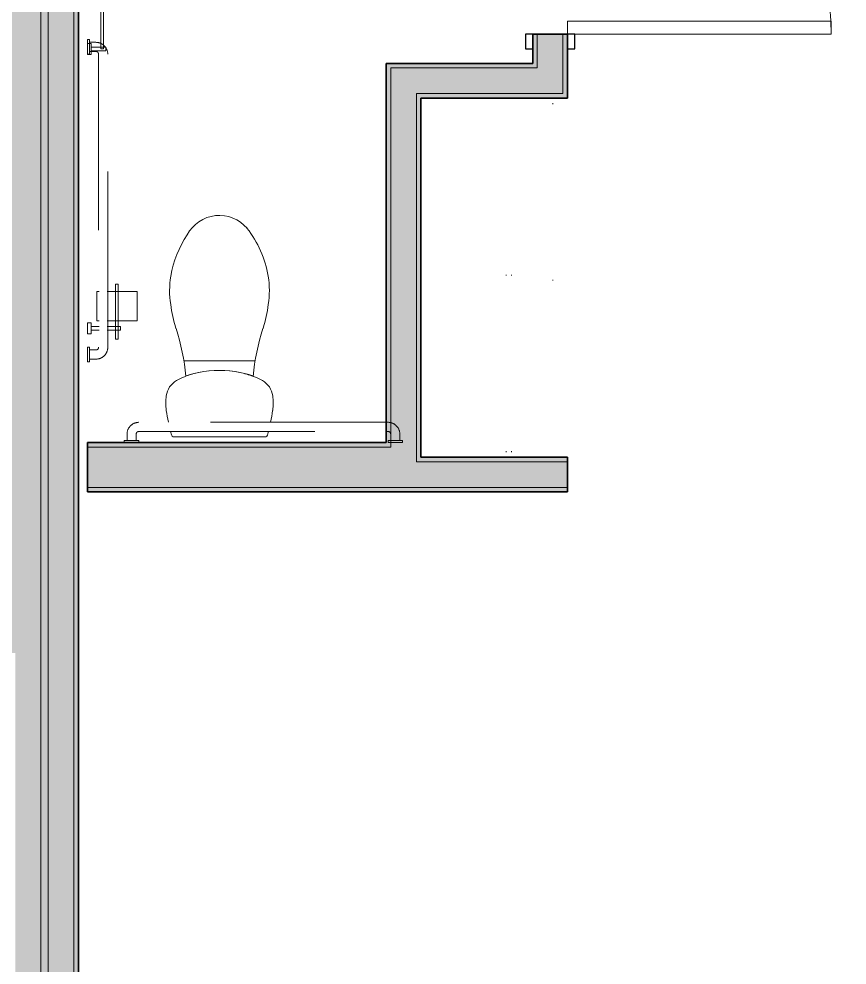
# Model space of a CAD drawing. Header units: inches. Extents: x 6 to 8416, y -388 to 6104.
# Drawn here: x 6130.8 to 6243.8, y 1300.1 to 1429.3 of the extents above; entities that cross this region are included whole.
import ezdxf

# ---------------------------------------------------------------- set-up
doc = ezdxf.new("R2010")
doc.units = ezdxf.units.IN
doc.header["$MEASUREMENT"] = 0
doc.linetypes.add('Dash 1_16_', pattern=[48, 24, -24])
doc.linetypes.add('Dot 1_16_', pattern=[24, 0, -24])
for name, color, linetype, lineweight in [('A-DOOR', 31, 'Continuous', 18), ('A-DOOR-FRAM', 31, 'Continuous', 25), ('A-GENM', 13, 'Continuous', 18), ('A-ROOM', 32, 'Continuous', 13), ('A-WALL', 113, 'Continuous', 25), ('A-WALL-PATT', 111, 'Continuous', 35), ('I-WALL', 2, 'Continuous', 25), ('P-SANR-FIXT', 6, 'Continuous', 18), ('Q-CASE', 31, 'Continuous', 18), ('Q-SPCQ', 91, 'Continuous', 18)]:
    doc.layers.add(name, color=color, linetype=linetype, lineweight=lineweight)

# ---------------------------------------------------------------- blocks, each defined once
blk = doc.blocks.new('CW Closet Shelf-AM - CW Closet Shelf-AM-6060975-LEVEL 3 - PLAN Copy 1 Copy 1')
at = {"layer": 'Q-CASE', "linetype": 'Dot 1_16_', "lineweight": 9}
for p, q in [((25.24, 42), (-23.76, 42)), ((-23.76, 42), (-23.76, 24)), ((25.24, 24), (25.24, 42)), ((-23.76, 36.37), (25.24, 36.37)), ((-23.76, 35.62), (25.24, 35.62)), ((-23.76, 24), (25.24, 24))]:
    blk.add_line(p, q, dxfattribs=at)
blk = doc.blocks.new('Unit-Single-Flush-ICC ADA-AM - 36_ x 84_-NR _U-BA _ BATH_-V1169-LEVEL 3 - PLAN Copy 1 Copy 1')
at = {"layer": 'A-DOOR'}
for p, q in [((16.25, 38.38), (18, 38.38)), ((16.25, 2.37), (16.25, 38.38)), ((18, 2.37), (18, 38.38)), ((16.25, 2.37), (18, 2.37))]:
    blk.add_line(p, q, dxfattribs=at)
at = {"layer": 'A-DOOR', "lineweight": 9}
blk.add_arc((18, 2.37), 36, 90, 180, dxfattribs=at)
at = {"layer": 'A-DOOR-FRAM'}
for p, q in [((-18, 3.37), (-20, 3.37)), ((-20, 3.37), (-20, 2.37)), ((-18, 2.37), (-18, 3.37)), ((20, 3.37), (18, 3.37)), ((18, 3.37), (18, 2.37)), ((20, 2.37), (20, 3.37)), ((-20, 2.37), (-18, 2.37)), ((18, 2.37), (20, 2.37)), ((-18, -2.38), (-20, -2.38)), ((-20, -2.38), (-20, -3.38)), ((-18, -3.38), (-18, -2.38)), ((20, -2.38), (18, -2.38)), ((18, -2.38), (18, -3.38)), ((20, -3.38), (20, -2.38)), ((-20, -3.38), (-18, -3.38)), ((18, -3.38), (20, -3.38))]:
    blk.add_line(p, q, dxfattribs=at)
at = {"layer": 'A-DOOR-FRAM', "lineweight": 18}
for p, q in [((-18, 3.37), (-20, 3.37)), ((-20, 3.37), (-20, 2.37)), ((-18, 3.37), (-18, 2.37)), ((20, 3.37), (18, 3.37)), ((18, 3.37), (18, 2.37)), ((20, 3.37), (20, 2.37)), ((-20, 2.37), (-18, 2.37)), ((18, 2.37), (20, 2.37)), ((-20, -3.38), (-20, -2.38)), ((-18, -2.38), (-20, -2.38)), ((-18, -3.38), (-18, -2.38)), ((18, -3.38), (18, -2.38)), ((20, -2.38), (18, -2.38)), ((20, -3.38), (20, -2.38)), ((-20, -3.38), (-18, -3.38)), ((18, -3.38), (20, -3.38))]:
    blk.add_line(p, q, dxfattribs=at)
blk = doc.blocks.new('SE BA Toilet Paper Holder-AM - 6_ W x 4 1_2_ D_ 19_ AFF-V1243-LEVEL 3 - PLAN Copy 1 Copy 1')
at = {"layer": 'Q-SPCQ'}
for p, q in [((-1, 6.75), (-5, 6.75)), ((-5, 6.75), (-5, 2.68)), ((-5, 6.75), (-5, 4.71)), ((-1, 4.71), (-1, 6.75)), ((-1, 2.68), (-1, 6.75)), ((-5, 4.19), (-6, 4.19)), ((-6, 4.19), (-6, 4)), ((-6, 4.16), (-6, 4)), ((-6, 4), (-6, 3.84)), ((-6, 4), (-6, 3.81)), ((-5, 4.15), (-5, 4.59)), ((-5, 3.41), (-5, 4.59)), ((-1, 4.19), (-5, 4.19)), ((-5, 4), (-5, 4.15)), ((-5, 3.85), (-5, 4)), ((-1, 4.59), (-1, 3.41)), ((-1, 4.59), (-1, 4.15)), ((0.25, 4.19), (-1, 4.19)), ((-1, 4.15), (-1, 4)), ((-1, 4), (-1, 3.85)), ((-0.25, 4.5), (-0.25, 2.69)), ((-0.25, 4.5), (0, 4.5)), ((-0.22, 4.5), (0, 4.5)), ((0, 4.5), (0.22, 4.5)), ((0, 4.5), (0.25, 4.5)), ((0.25, 2.69), (0.25, 4.5)), ((1.5, 4.19), (0.25, 4.19)), ((1.5, 4), (1.5, 4.19)), ((1.5, 3.81), (1.5, 4)), ((-6, 3.81), (-5, 3.81)), ((-5, 3.41), (-5, 3.85)), ((-5, 3.81), (-1, 3.81)), ((-5, 3.29), (-5, 2.68)), ((-1, 3.85), (-1, 3.41)), ((-1, 3.81), (0.25, 3.81)), ((-1, 2.68), (-1, 3.29)), ((0.25, 3.81), (1.5, 3.81)), ((-5, 1.57), (-5, 1.25)), ((-5, 1.57), (-5, 1.25)), ((-1, 1.25), (-1, 1.56)), ((-1, 1.25), (-1, 1.56)), ((-0.25, 1.57), (-0.25, 0.5)), ((0.25, 0.5), (0.25, 1.57)), ((-5, 1.25), (-1, 1.25)), ((-0.75, 0.5), (-0.75, 0)), ((0, 0.5), (-0.75, 0.5)), ((0, 0.5), (-0.25, 0.5)), ((0, 0.5), (-0.24, 0.5)), ((0, 0.5), (-0.22, 0.5)), ((0.22, 0.5), (0, 0.5)), ((0.25, 0.5), (0, 0.5)), ((0.24, 0.5), (0, 0.5)), ((0.75, 0.5), (0, 0.5)), ((0.75, 0), (0.75, 0.5)), ((0, 0), (-0.75, 0)), ((0.75, 0), (0, 0))]:
    blk.add_line(p, q, dxfattribs=at)
blk = doc.blocks.new('SE BA Towel Bar-AM - 2_-0_ W x 2 1_2_ D_ 48_ AFF-V1264-LEVEL 3 - PLAN Copy 1 Copy 1')
at = {"layer": 'Q-SPCQ'}
for p, q in [((-12.75, 0), (-12, 0)), ((-12, 0), (-11.25, 0)), ((11.25, 0), (12, 0)), ((12, 0), (12.75, 0)), ((-12.75, 0), (-12.75, -0.5)), ((-12.75, -0.5), (-12.24, -0.5)), ((-12.25, -0.5), (-12.25, -2.5)), ((-12.25, -0.5), (-12.22, -0.5)), ((-12.24, -0.5), (-12, -0.5)), ((-12.24, -0.5), (-12, -0.5)), ((-12.22, -0.5), (-12, -0.5)), ((-12.22, -0.5), (-12, -0.5)), ((-12, -0.5), (-11.78, -0.5)), ((-12, -0.5), (-11.78, -0.5)), ((-12, -0.5), (-11.76, -0.5)), ((-12, -0.5), (-11.76, -0.5)), ((-11.78, -0.5), (-11.75, -0.5)), ((-11.76, -0.5), (-11.25, -0.5)), ((-11.75, -1.87), (-11.75, -0.5)), ((-11.25, -0.5), (-11.25, 0)), ((11.25, 0), (11.25, -0.5)), ((11.25, -0.5), (11.76, -0.5)), ((11.75, -0.5), (11.75, -1.87)), ((11.75, -0.5), (11.78, -0.5)), ((11.76, -0.5), (12, -0.5)), ((11.76, -0.5), (12, -0.5)), ((11.78, -0.5), (12, -0.5)), ((11.78, -0.5), (12, -0.5)), ((12, -0.5), (12.22, -0.5)), ((12, -0.5), (12.22, -0.5)), ((12, -0.5), (12.24, -0.5)), ((12, -0.5), (12.24, -0.5)), ((12.22, -0.5), (12.25, -0.5)), ((12.24, -0.5), (12.75, -0.5)), ((12.25, -2.5), (12.25, -0.5)), ((12.75, -0.5), (12.75, 0)), ((-12.22, -2.5), (-12.25, -2.5)), ((-12, -2.5), (-12.22, -2.5)), ((-12, -2.5), (-12.22, -2.5)), ((-12, -1.81), (-12, -1.82)), ((-12, -1.81), (-12, -1.82)), ((-12, -1.82), (-12, -2.05)), ((-12, -1.82), (-12, -1.84)), ((-12, -1.84), (-12, -1.87)), ((-12, -1.87), (-12, -1.91)), ((-12, -1.91), (-12, -1.95)), ((-12, -1.95), (-12, -2)), ((-12, -2), (-12, -2.05)), ((-12, -2.05), (-12, -2.09)), ((-12, -2.05), (-12, -2.09)), ((-12, -2.09), (-12, -2.13)), ((-12, -2.09), (-12, -2.13)), ((-12, -2.13), (-12, -2.19)), ((-12, -2.13), (-12, -2.16)), ((-12, -2.16), (-12, -2.18)), ((-12, -2.18), (-12, -2.19)), ((-12, -2.19), (-11.82, -2.19)), ((-11.78, -2.5), (-12, -2.5)), ((-11.78, -2.5), (-12, -2.5)), ((-11.82, -2.19), (11.78, -2.19)), ((11.78, -1.81), (-11.78, -1.81)), ((-11.75, -2.5), (-11.78, -2.5)), ((-11.75, -2.5), (-11.75, -2.13)), ((11.75, -2.13), (11.75, -2.5)), ((11.78, -2.5), (11.75, -2.5)), ((11.78, -2.19), (11.97, -2.19)), ((12, -2.5), (11.78, -2.5)), ((12, -2.5), (11.78, -2.5)), ((12, -1.82), (12, -1.81)), ((12, -2.05), (12, -1.81)), ((12, -1.84), (12, -1.82)), ((12, -1.87), (12, -1.84)), ((12, -1.91), (12, -1.87)), ((12, -1.95), (12, -1.91)), ((12, -2), (12, -1.95)), ((12, -2.05), (12, -2)), ((12, -2.09), (12, -2.05)), ((12, -2.09), (12, -2.05)), ((12, -2.13), (12, -2.09)), ((12, -2.13), (12, -2.09)), ((12, -2.16), (12, -2.13)), ((12, -2.19), (12, -2.13)), ((12, -2.18), (12, -2.16)), ((12, -2.19), (12, -2.18)), ((12.22, -2.5), (12, -2.5)), ((12.22, -2.5), (12, -2.5)), ((12.25, -2.5), (12.22, -2.5))]:
    blk.add_line(p, q, dxfattribs=at)
blk = doc.blocks.new('z Nested-Toilet-2 Piece - z Nested-Toilet-2 Piece-2223281-LEVEL 3 - PLAN Copy 1 Copy 1')
at = {"layer": 'P-SANR-FIXT'}
for p, q in [((6.14, -0.75), (-6.14, -0.75)), ((-4.87, -11.13), (4.87, -11.13))]:
    blk.add_line(p, q, dxfattribs=at)
for centre, radius, start, end in [((15.6, -7.57), 23.08, 163.9635, 164.9127), ((-6.14, -1.19), 0.441, 90, 180), ((6.14, -1.19), 0.441, 360, 90), ((-15.6, -7.57), 23.08, 15.0873, 16.0365), ((15.6, -7.57), 23.08, 168, 172.0365), ((-15.6, -7.57), 23.08, 7.9635, 12), ((-0.11, -5.37), 7.22, 172.0365, 187.9635), ((0.11, -5.37), 7.22, 352.0365, 7.9635), ((-4.44, -5.98), 2.85, 187.9635, 240.0365), ((4.44, -5.98), 2.85, 299.9635, 352.0365), ((-35.24, -6.16), 30.78, 342.2016, 354.6693), ((-1.01, -0.03), 9.71, 240.0365, 259.1622), ((-0.94, -0.04), 9.69, 247.7869, 259.0027), ((1.01, -0.03), 9.71, 280.8378, 299.9635), ((0, 4.97), 14.81, 258.9622, 281.0378), ((0.02, 4.97), 14.8, 259.0667, 281.0038), ((1.01, -0.02), 9.71, 280.8895, 291.6938), ((35.24, -6.16), 30.78, 185.3777, 197.7984), ((10.95, -20.98), 17.74, 162.238, 173.0503), ((-10.95, -20.98), 17.74, 6.9497, 17.762), ((5.19, -20.74), 12, 170.8586, 189.4113), ((-5.19, -20.74), 12, 350.5887, 9.1414), ((7.72, -20.26), 14.57, 189.657, 218.0441), ((-7.72, -20.26), 14.57, 326.2448, 350.343), ((0.02, -26.07), 4.93, 219.9367, 332.4276)]:
    blk.add_arc(centre, radius, start, end, dxfattribs=at)
blk = doc.blocks.new('z Nested-Toilet Grab Bars - z Nested-Toilet Grab Bars-V1247-LEVEL 3 - PLAN Copy 1 Copy 1')
at = {"layer": 'A-GENM', "linetype": 'Dash 1_16_', "lineweight": 9}
for p, q in [((-41.38, 0), (-43, 0)), ((-41.38, 0), (-43, 0)), ((-41.1, 0), (-41.37, 0)), ((-41.1, 0), (-41.37, 0)), ((-41, 0), (-41.1, 0)), ((-41, 0), (-41.1, 0)), ((-5, 0), (-7, 0)), ((-5, 0), (-7, 0)), ((-43, 0), (-43, -0.25)), ((-43, -0.25), (-41.39, -0.25)), ((-43, -0.25), (-41.39, -0.25)), ((-42.62, -0.25), (-42.62, -1.13)), ((-41.37, -0.25), (-42.62, -0.25)), ((-41.37, -0.25), (-42.62, -0.25)), ((-41.37, -1.13), (-41.37, -0.25)), ((-41.37, -0.25), (-41, -0.25)), ((-41.37, -0.25), (-41, -0.25)), ((-41.37, -1.13), (-41.37, -1.13)), ((-41.37, -1.14), (-41.37, -1.13)), ((-41, -0.25), (-41, 0)), ((-7, 0), (-7, -0.25)), ((-7, -0.25), (-5, -0.25)), ((-7, -0.25), (-5, -0.25)), ((-6.63, -0.25), (-6.63, -1.13)), ((-5.38, -0.25), (-6.63, -0.25)), ((-5.38, -0.25), (-6.63, -0.25)), ((-5.38, -1.13), (-5.38, -0.25)), ((-5, -0.25), (-5, 0)), ((-40.77, -1.5), (-41, -1.5)), ((-7, -1.5), (-40.77, -1.5)), ((-41, -2.75), (-40.79, -2.75)), ((-40.75, -2.75), (-7, -2.75)), ((-0.25, -11.38), (-1.13, -11.38)), ((0, -11), (-0.25, -11)), ((-0.25, -11), (-0.25, -13)), ((-0.25, -11), (-0.25, -13)), ((-0.25, -12.63), (-0.25, -11.38)), ((-0.25, -12.63), (-0.25, -11.38)), ((0, -13), (0, -11)), ((0, -13), (0, -11)), ((-1.13, -12.63), (-0.25, -12.63)), ((-2.75, -13), (-2.75, -53)), ((-1.5, -53), (-1.5, -13)), ((-0.25, -13), (0, -13)), ((-2.5, -53.86), (-2.47, -53.92)), ((-2.47, -53.92), (-2.43, -53.97)), ((-2.21, -54.21), (-2.16, -54.25)), ((-0.25, -53.38), (-1.13, -53.38)), ((0, -53), (-0.25, -53)), ((-0.25, -53), (-0.25, -55)), ((-0.25, -53), (-0.25, -55)), ((-0.25, -54.63), (-0.25, -53.38)), ((-0.25, -54.63), (-0.25, -53.38)), ((0, -55), (0, -53)), ((0, -55), (0, -53)), ((-2.16, -54.25), (-2.11, -54.29)), ((-2.11, -54.29), (-2.06, -54.33)), ((-2.06, -54.33), (-2, -54.37)), ((-2, -54.37), (-1.95, -54.4)), ((-1.95, -54.4), (-1.89, -54.43)), ((-1.89, -54.43), (-1.83, -54.46)), ((-1.13, -54.63), (-0.25, -54.63)), ((-0.25, -55), (0, -55))]:
    blk.add_line(p, q, dxfattribs=at)
at = {"layer": 'A-GENM', "linetype": 'Dash 1_16_', "lineweight": 9, "flags": 128}
for points in [[(-42.62, -1.13), (-42.62, -1.19), (-42.62, -1.25), (-42.61, -1.32), (-42.6, -1.38), (-42.59, -1.45), (-42.58, -1.51), (-42.56, -1.57), (-42.54, -1.64), (-42.52, -1.7), (-42.5, -1.76), (-42.47, -1.82), (-42.44, -1.88), (-42.41, -1.93), (-42.38, -1.99), (-42.34, -2.04), (-42.3, -2.1), (-42.26, -2.15), (-42.22, -2.2), (-42.18, -2.24), (-42.13, -2.29), (-42.08, -2.34), (-42.04, -2.38), (-41.98, -2.42), (-41.93, -2.46), (-41.88, -2.49), (-41.82, -2.53), (-41.77, -2.56), (-41.71, -2.59), (-41.65, -2.61), (-41.59, -2.64), (-41.53, -2.66), (-41.47, -2.68), (-41.4, -2.7), (-41.34, -2.71), (-41.28, -2.73), (-41.21, -2.74), (-41.15, -2.74), (-41.08, -2.75), (-41.02, -2.75), (-41, -2.75)], [(-41, -1.5), (-41.01, -1.5), (-41.03, -1.5), (-41.04, -1.5), (-41.06, -1.5), (-41.07, -1.49), (-41.09, -1.49), (-41.1, -1.49), (-41.12, -1.48), (-41.13, -1.48), (-41.15, -1.47), (-41.16, -1.46), (-41.17, -1.46), (-41.19, -1.45), (-41.2, -1.44), (-41.21, -1.43), (-41.22, -1.43), (-41.24, -1.42), (-41.25, -1.41), (-41.26, -1.4), (-41.27, -1.39), (-41.28, -1.38), (-41.29, -1.36), (-41.3, -1.35), (-41.31, -1.34), (-41.32, -1.33), (-41.32, -1.31), (-41.33, -1.3), (-41.34, -1.29), (-41.34, -1.27), (-41.35, -1.26), (-41.35, -1.25), (-41.36, -1.23), (-41.36, -1.22), (-41.37, -1.2), (-41.37, -1.19), (-41.37, -1.17), (-41.37, -1.16), (-41.37, -1.14)], [(-6.63, -1.13), (-6.63, -1.14), (-6.63, -1.15), (-6.63, -1.17), (-6.63, -1.18), (-6.63, -1.2), (-6.64, -1.21), (-6.64, -1.23), (-6.64, -1.24), (-6.65, -1.26), (-6.65, -1.27), (-6.66, -1.28), (-6.67, -1.3), (-6.67, -1.31), (-6.68, -1.32), (-6.69, -1.34), (-6.7, -1.35), (-6.71, -1.36), (-6.72, -1.37), (-6.73, -1.38), (-6.74, -1.39), (-6.75, -1.4), (-6.76, -1.41), (-6.77, -1.42), (-6.78, -1.43), (-6.8, -1.44), (-6.81, -1.45), (-6.82, -1.46), (-6.84, -1.46), (-6.85, -1.47), (-6.86, -1.47), (-6.88, -1.48), (-6.89, -1.48), (-6.91, -1.49), (-6.92, -1.49), (-6.94, -1.49), (-6.95, -1.5), (-6.97, -1.5), (-6.98, -1.5), (-7, -1.5), (-7, -1.5)], [(-7, -2.75), (-6.94, -2.75), (-6.87, -2.74), (-6.81, -2.74), (-6.74, -2.73), (-6.68, -2.72), (-6.61, -2.7), (-6.55, -2.69), (-6.49, -2.67), (-6.43, -2.65), (-6.37, -2.62), (-6.31, -2.6), (-6.25, -2.57), (-6.19, -2.54), (-6.14, -2.5), (-6.08, -2.47), (-6.03, -2.43), (-5.98, -2.39), (-5.93, -2.35), (-5.88, -2.3), (-5.83, -2.26), (-5.79, -2.21), (-5.75, -2.16), (-5.71, -2.11), (-5.67, -2.06), (-5.63, -2), (-5.6, -1.95), (-5.57, -1.89), (-5.54, -1.83), (-5.51, -1.77), (-5.49, -1.71), (-5.46, -1.65), (-5.44, -1.59), (-5.43, -1.53), (-5.41, -1.47), (-5.4, -1.4), (-5.39, -1.34), (-5.38, -1.27), (-5.38, -1.21), (-5.38, -1.14), (-5.38, -1.13)], [(-1.13, -11.38), (-1.19, -11.38), (-1.25, -11.38), (-1.32, -11.39), (-1.38, -11.4), (-1.45, -11.41), (-1.51, -11.42), (-1.57, -11.44), (-1.64, -11.46), (-1.7, -11.48), (-1.76, -11.5), (-1.82, -11.53), (-1.88, -11.56), (-1.93, -11.59), (-1.99, -11.62), (-2.04, -11.66), (-2.1, -11.7), (-2.15, -11.74), (-2.2, -11.78), (-2.24, -11.82), (-2.29, -11.87), (-2.34, -11.92), (-2.38, -11.96), (-2.42, -12.02), (-2.46, -12.07), (-2.49, -12.12), (-2.53, -12.18), (-2.56, -12.23), (-2.59, -12.29), (-2.61, -12.35), (-2.64, -12.41), (-2.66, -12.47), (-2.68, -12.53), (-2.7, -12.6), (-2.71, -12.66), (-2.73, -12.72), (-2.74, -12.79), (-2.74, -12.85), (-2.75, -12.92), (-2.75, -12.98), (-2.75, -13)], [(-1.5, -13), (-1.5, -12.99), (-1.5, -12.97), (-1.5, -12.96), (-1.5, -12.94), (-1.49, -12.93), (-1.49, -12.91), (-1.49, -12.9), (-1.48, -12.88), (-1.48, -12.87), (-1.47, -12.85), (-1.46, -12.84), (-1.46, -12.83), (-1.45, -12.81), (-1.44, -12.8), (-1.43, -12.79), (-1.43, -12.78), (-1.42, -12.76), (-1.41, -12.75), (-1.4, -12.74), (-1.39, -12.73), (-1.38, -12.72), (-1.36, -12.71), (-1.35, -12.7), (-1.34, -12.69), (-1.33, -12.68), (-1.31, -12.68), (-1.3, -12.67), (-1.29, -12.66), (-1.27, -12.66), (-1.26, -12.65), (-1.25, -12.65), (-1.23, -12.64), (-1.22, -12.64), (-1.2, -12.63), (-1.19, -12.63), (-1.17, -12.63), (-1.16, -12.63), (-1.14, -12.63), (-1.13, -12.63), (-1.13, -12.63)], [(-2.75, -53), (-2.75, -53.06), (-2.74, -53.13), (-2.74, -53.19), (-2.73, -53.26), (-2.72, -53.32), (-2.7, -53.39), (-2.69, -53.45), (-2.67, -53.51), (-2.65, -53.57), (-2.62, -53.63), (-2.6, -53.69), (-2.57, -53.75), (-2.54, -53.81), (-2.5, -53.86)], [(-2.43, -53.97), (-2.39, -54.02), (-2.35, -54.07), (-2.3, -54.12), (-2.26, -54.17), (-2.21, -54.21)], [(-1.13, -53.38), (-1.14, -53.37), (-1.15, -53.37), (-1.17, -53.37), (-1.18, -53.37), (-1.2, -53.37), (-1.21, -53.36), (-1.23, -53.36), (-1.24, -53.36), (-1.26, -53.35), (-1.27, -53.35), (-1.28, -53.34), (-1.3, -53.33), (-1.31, -53.33), (-1.32, -53.32), (-1.34, -53.31), (-1.35, -53.3), (-1.36, -53.29), (-1.37, -53.28), (-1.38, -53.27), (-1.39, -53.26), (-1.4, -53.25), (-1.41, -53.24), (-1.42, -53.23), (-1.43, -53.22), (-1.44, -53.2), (-1.45, -53.19), (-1.46, -53.18), (-1.46, -53.16), (-1.47, -53.15), (-1.47, -53.14), (-1.48, -53.12), (-1.48, -53.11), (-1.49, -53.09), (-1.49, -53.08), (-1.49, -53.06), (-1.5, -53.05), (-1.5, -53.03), (-1.5, -53.02), (-1.5, -53), (-1.5, -53)], [(-1.83, -54.46), (-1.77, -54.49), (-1.71, -54.51), (-1.65, -54.54), (-1.59, -54.56), (-1.53, -54.57), (-1.47, -54.59), (-1.4, -54.6), (-1.34, -54.61), (-1.27, -54.62), (-1.21, -54.62), (-1.14, -54.63), (-1.13, -54.63)]]:
    blk.add_lwpolyline(points, dxfattribs=at)
blk = doc.blocks.new('SE BA Towel Bar-AM - 2_-0_ W x 2 1_2_ D_ 72_ AFF-V1269-LEVEL 3 - PLAN Copy 1 Copy 1')
at = {"layer": 'Q-SPCQ'}
for p, q in [((-12.75, 0), (-12, 0)), ((-12, 0), (-11.25, 0)), ((11.25, 0), (12, 0)), ((12, 0), (12.75, 0)), ((-12.75, 0), (-12.75, -0.5)), ((-12.75, -0.5), (-12, -0.5)), ((-12.25, -0.5), (-12.25, -2.5)), ((-12.25, -0.5), (-12, -0.5)), ((-12.24, -0.5), (-12, -0.5)), ((-12.22, -0.5), (-12, -0.5)), ((-12, -0.5), (-11.78, -0.5)), ((-12, -0.5), (-11.75, -0.5)), ((-12, -0.5), (-11.76, -0.5)), ((-12, -0.5), (-11.25, -0.5)), ((-11.75, -2.5), (-11.75, -0.5)), ((-11.25, -0.5), (-11.25, 0)), ((11.25, 0), (11.25, -0.5)), ((11.25, -0.5), (12, -0.5)), ((11.75, -0.5), (11.75, -2.5)), ((11.75, -0.5), (12, -0.5)), ((11.76, -0.5), (12, -0.5)), ((11.78, -0.5), (12, -0.5)), ((12, -0.5), (12.22, -0.5)), ((12, -0.5), (12.25, -0.5)), ((12, -0.5), (12.24, -0.5)), ((12, -0.5), (12.75, -0.5)), ((12.25, -2.5), (12.25, -0.5)), ((12.75, -0.5), (12.75, 0)), ((-12, -2.5), (-12.25, -2.5)), ((-12, -2.5), (-12.22, -2.5)), ((12, -1.81), (-12, -1.81)), ((-12, -1.81), (-12, -1.82)), ((-12, -1.81), (-12, -1.91)), ((-12, -1.82), (-12, -1.84)), ((-12, -1.84), (-12, -1.87)), ((-12, -1.87), (-12, -1.91)), ((-12, -1.91), (-12, -1.95)), ((-12, -1.91), (-12, -1.95)), ((-12, -1.95), (-12, -2)), ((-12, -1.95), (-12, -2.13)), ((-12, -2), (-12, -2.05)), ((-12, -2.05), (-12, -2.09)), ((-12, -2.09), (-12, -2.13)), ((-12, -2.13), (-12, -2.16)), ((-12, -2.13), (-12, -2.18)), ((-12, -2.16), (-12, -2.18)), ((-12, -2.18), (-12, -2.19)), ((-12, -2.18), (-12, -2.19)), ((-12, -2.19), (12, -2.19)), ((-11.78, -2.5), (-12, -2.5)), ((-11.75, -2.5), (-12, -2.5)), ((12, -2.5), (11.75, -2.5)), ((12, -2.5), (11.78, -2.5)), ((12, -1.82), (12, -1.81)), ((12, -1.82), (12, -1.81)), ((12, -1.84), (12, -1.82)), ((12, -1.84), (12, -1.82)), ((12, -2), (12, -1.84)), ((12, -1.87), (12, -1.84)), ((12, -1.91), (12, -1.87)), ((12, -1.95), (12, -1.91)), ((12, -2), (12, -1.95)), ((12, -2.05), (12, -2)), ((12, -2.05), (12, -2)), ((12, -2.13), (12, -2.05)), ((12, -2.09), (12, -2.05)), ((12, -2.13), (12, -2.09)), ((12, -2.16), (12, -2.13)), ((12, -2.16), (12, -2.13)), ((12, -2.19), (12, -2.16)), ((12, -2.18), (12, -2.16)), ((12, -2.19), (12, -2.18)), ((12.22, -2.5), (12, -2.5)), ((12.25, -2.5), (12, -2.5))]:
    blk.add_line(p, q, dxfattribs=at)

msp = doc.modelspace()

# ---------------------------------------------------------------- hatches: boundary and pattern name
at = {"layer": 'A-WALL-PATT', "lineweight": 25}
for points in [[(6138.29033733, 1342.68577679), (6138.91533733, 1342.68577679), (6138.91533733, 1499.93577679), (6138.29033733, 1499.93577679), (6138.29033733, 1354.56256081)], [(6138.29033733, 1214.18577679), (6138.91533733, 1214.18577679), (6138.91533733, 1342.68577679), (6138.29033733, 1342.68577679), (6138.29033733, 1214.81077679)]]:
    msp.add_hatch(color=10, dxfattribs=at).paths.add_polyline_path(points)
at = {"layer": 'A-WALL-PATT', "lineweight": 25, "transparency": 33554560}
h = msp.add_hatch(color=10, dxfattribs=at)
h.paths.add_polyline_path([(6201.54033733, 1422.56077679), (6201.54033733, 1427.18577679), (6200.91533733, 1427.18577679), (6200.91533733, 1422.56077679)])
h.paths.add_polyline_path([(6201.54033733, 1463.18577679), (6201.54033733, 1465.43577679), (6200.91533733, 1465.43577679), (6200.91533733, 1463.18577679)])
at = {"layer": 'A-WALL-PATT', "transparency": 33554560}
h = msp.add_hatch(color=10, dxfattribs=at)
h.paths.add_polyline_path([(6205.66533733, 1418.43577679), (6205.66533733, 1427.18577679), (6205.04033733, 1427.18577679), (6205.04033733, 1418.43577679)])
h.paths.add_polyline_path([(6205.04033733, 1463.18577679), (6205.66533733, 1463.18577679), (6205.66533733, 1465.43577679), (6205.04033733, 1465.43577679)])
at = {"layer": 'A-WALL-PATT', "lineweight": 25, "transparency": 33554560}
for points in [[(6200.91533733, 1422.56077679), (6200.91533733, 1423.18577679), (6180.91533733, 1423.18577679), (6180.91533733, 1422.56077679), (6181.54033733, 1422.56077679)], [(6181.54033733, 1371.43577679), (6181.54033733, 1422.56077679), (6180.91533733, 1422.56077679), (6180.91533733, 1371.43577679), (6181.24178685, 1371.43577679)], [(6181.54033733, 1370.81077679), (6181.54033733, 1371.43577679), (6140.16533733, 1371.43577679), (6140.16533733, 1370.81077679), (6181.24178685, 1370.81077679)], [(6205.66533733, 1368.81077679), (6205.66533733, 1369.43577679), (6185.04033733, 1369.43577679), (6185.04033733, 1368.81077679), (6198.11303685, 1368.81077679)]]:
    msp.add_hatch(color=10, dxfattribs=at).paths.add_polyline_path(points)
at = {"layer": 'A-WALL-PATT', "transparency": 33554560}
for points in [[(6200.91533733, 1418.43577679), (6205.04033733, 1418.43577679), (6205.04033733, 1419.06077679), (6185.04033733, 1419.06077679), (6185.04033733, 1418.43577679), (6185.66533733, 1418.43577679)], [(6185.66533733, 1369.43577679), (6185.66533733, 1418.43577679), (6185.04033733, 1418.43577679), (6185.04033733, 1369.43577679)], [(6183.29033733, 1364.68577679), (6183.29033733, 1365.31077679), (6140.16533733, 1365.31077679), (6140.16533733, 1364.68577679), (6181.24178685, 1364.68577679)], [(6205.66533733, 1364.68577679), (6205.66533733, 1365.31077679), (6183.29033733, 1365.31077679), (6183.29033733, 1364.68577679), (6198.11303685, 1364.68577679)]]:
    msp.add_hatch(color=10, dxfattribs=at).paths.add_polyline_path(points)
at = {"layer": 'I-WALL'}
for points in [[(6130.29033733, 1342.68577679), (6133.79033733, 1342.68577679), (6133.79033733, 1500.56077679), (6128.29033733, 1500.56077679), (6128.29033733, 1342.68577679), (6129.79033733, 1342.68577679)], [(6134.79033733, 1342.68577679), (6134.79033733, 1500.56077679), (6133.79033733, 1500.56077679), (6133.79033733, 1342.68577679)], [(6138.29033733, 1342.68577679), (6138.29033733, 1500.56077679), (6134.79033733, 1500.56077679), (6134.79033733, 1342.68577679)], [(6130.29033733, 1213.56077679), (6133.79033733, 1213.56077679), (6133.79033733, 1342.68577679), (6130.29033733, 1342.68577679), (6130.29033733, 1214.81077679)], [(6133.79033733, 1213.56077679), (6134.79033733, 1213.56077679), (6134.79033733, 1342.68577679), (6133.79033733, 1342.68577679), (6133.79033733, 1214.81077679)], [(6138.29033733, 1213.56077679), (6138.29033733, 1342.68577679), (6134.79033733, 1342.68577679), (6134.79033733, 1213.56077679)]]:
    msp.add_hatch(color=10, dxfattribs=at).paths.add_polyline_path(points)
at = {"layer": 'I-WALL', "transparency": 33554560}
h = msp.add_hatch(color=10, dxfattribs=at)
h.paths.add_polyline_path([(6205.04033733, 1419.06077679), (6205.04033733, 1427.18577679), (6201.54033733, 1427.18577679), (6201.54033733, 1419.06077679)])
h.paths.add_polyline_path([(6205.04033733, 1463.18577679), (6205.04033733, 1465.43577679), (6201.54033733, 1465.43577679), (6201.54033733, 1463.18577679)])
for points in [[(6200.91533733, 1419.06077679), (6201.54033733, 1419.06077679), (6201.54033733, 1422.56077679), (6181.54033733, 1422.56077679), (6181.54033733, 1419.06077679), (6185.04033733, 1419.06077679)], [(6183.29033733, 1368.81077679), (6185.04033733, 1368.81077679), (6185.04033733, 1419.06077679), (6181.54033733, 1419.06077679), (6181.54033733, 1368.81077679)], [(6181.24178685, 1365.31077679), (6183.29033733, 1365.31077679), (6183.29033733, 1368.81077679), (6181.54033733, 1368.81077679), (6181.54033733, 1370.81077679), (6140.16533733, 1370.81077679), (6140.16533733, 1365.31077679), (6164.37053685, 1365.31077679)], [(6205.66533733, 1365.31077679), (6205.66533733, 1368.81077679), (6183.29033733, 1368.81077679), (6183.29033733, 1365.31077679), (6198.11303685, 1365.31077679)]]:
    msp.add_hatch(color=10, dxfattribs=at).paths.add_polyline_path(points)

# ---------------------------------------------------------------- linework, layer by layer
at = {"layer": 'A-ROOM', "lineweight": 9, "flags": 128}
msp.add_lwpolyline([(6615.16533733, 1214.81077679), (6615.16533733, 1482.68577679), (6550.41533733, 1482.68577679), (6550.41533733, 1499.43577679), (6287.04033733, 1499.43577679), (6287.04033733, 1499.93577679), (6205.66533733, 1499.93577679), (6205.66533733, 1465.43577679), (6198.91533733, 1465.43577679), (6198.91533733, 1499.93577679), (6138.91533733, 1499.93577679), (6138.91533733, 1342.68577679), (6138.91533733, 1214.81077679)], close=True, dxfattribs=at)
at = {"layer": 'A-WALL', "lineweight": 9}
for p, q in [((6133.79033733, 1500.56077679), (6133.79033733, 1213.56077679)), ((6134.79033733, 1500.56077679), (6134.79033733, 1213.56077679)), ((6138.29033733, 1500.56077679), (6138.29033733, 1213.56077679)), ((6201.54033733, 1422.56077679), (6201.54033733, 1427.18577679)), ((6205.04033733, 1419.06077679), (6205.04033733, 1427.18577679)), ((6181.54033733, 1422.56077679), (6201.54033733, 1422.56077679)), ((6181.54033733, 1370.81077679), (6181.54033733, 1422.56077679)), ((6185.04033733, 1419.06077679), (6205.04033733, 1419.06077679)), ((6185.04033733, 1368.81077679), (6185.04033733, 1419.06077679)), ((6140.16533733, 1370.81077679), (6181.54033733, 1370.81077679)), ((6185.04033733, 1368.81077679), (6205.66533733, 1368.81077679)), ((6140.16533733, 1365.31077679), (6205.66533733, 1365.31077679))]:
    msp.add_line(p, q, dxfattribs=at)
at = {"layer": 'I-WALL', "lineweight": 35}
for p, q in [((6138.91533733, 1214.81077679), (6138.91533733, 1499.93577679)), ((6200.91533733, 1427.18577679), (6200.91533733, 1423.18577679)), ((6205.66533733, 1427.18577679), (6200.91533733, 1427.18577679)), ((6205.66533733, 1418.43577679), (6205.66533733, 1427.18577679)), ((6200.91533733, 1423.18577679), (6180.91533733, 1423.18577679)), ((6180.91533733, 1423.18577679), (6180.91533733, 1371.43577679)), ((6185.66533733, 1418.43577679), (6205.66533733, 1418.43577679)), ((6185.66533733, 1369.43577679), (6185.66533733, 1418.43577679)), ((6180.91533733, 1371.43577679), (6140.16533733, 1371.43577679)), ((6140.16533733, 1371.43577679), (6140.16533733, 1364.68577679)), ((6205.66533733, 1369.43577679), (6185.66533733, 1369.43577679)), ((6205.66533733, 1364.68577679), (6205.66533733, 1369.43577679)), ((6140.16533733, 1364.68577679), (6205.66533733, 1364.68577679))]:
    msp.add_line(p, q, dxfattribs=at)

# ---------------------------------------------------------------- block references
at = {"layer": 'A-DOOR', "rotation": 269.9999999999992}
msp.add_blockref('Unit-Single-Flush-ICC ADA-AM - 36_ x 84_-NR _U-BA _ BATH_-V1169-LEVEL 3 - PLAN Copy 1 Copy 1', (6203.29033733, 1445.18577679), dxfattribs=at)
at = {"layer": 'A-GENM', "linetype": 'Dash 1_16_', "lineweight": 9, "rotation": 180}
msp.add_blockref('z Nested-Toilet Grab Bars - z Nested-Toilet Grab Bars-V1247-LEVEL 3 - PLAN Copy 1 Copy 1', (6140.16533733, 1371.43577679), dxfattribs=at)
at = {"layer": 'P-SANR-FIXT', "rotation": 180}
msp.add_blockref('z Nested-Toilet-2 Piece - z Nested-Toilet-2 Piece-2223281-LEVEL 3 - PLAN Copy 1 Copy 1', (6158.16533733, 1371.43577679), dxfattribs=at)
at = {"layer": 'Q-CASE', "rotation": 269.9999999999987}
msp.add_blockref('CW Closet Shelf-AM - CW Closet Shelf-AM-6060975-LEVEL 3 - PLAN Copy 1 Copy 1', (6161.66533733, 1394.67348171), dxfattribs=at)
at = {"layer": 'Q-SPCQ'}
for name, p, rotation in [('SE BA Towel Bar-AM - 2_-0_ W x 2 1_2_ D_ 48_ AFF-V1264-LEVEL 3 - PLAN Copy 1 Copy 1', (6140.16533733, 1437.16134878), 89.99999999999993), ('SE BA Towel Bar-AM - 2_-0_ W x 2 1_2_ D_ 72_ AFF-V1269-LEVEL 3 - PLAN Copy 1 Copy 1', (6140.16533733, 1437.16134878), 89.99999999999993), ('SE BA Toilet Paper Holder-AM - 6_ W x 4 1_2_ D_ 19_ AFF-V1243-LEVEL 3 - PLAN Copy 1 Copy 1', (6140.16533733, 1387.02679209), 270.0000000000005)]:
    msp.add_blockref(name, p, dxfattribs=dict(at, rotation=rotation))

doc.saveas('drawing.dxf')
